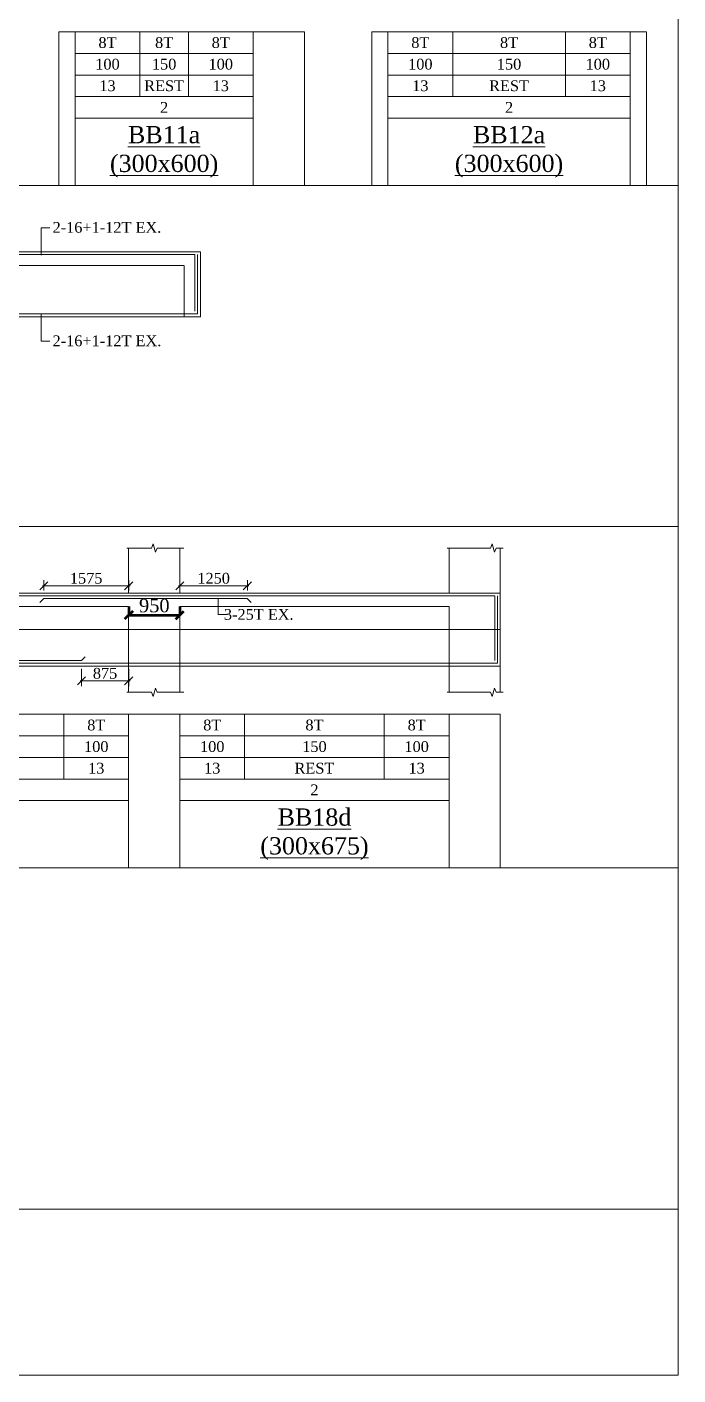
# Model space of a CAD drawing. Header units: inches. Extents: x 11017527 to 11245450, y -2821070 to -2693013.
# Drawn here: x 11103031 to 11115102, y -2740705 to -2715721 of the extents above; entities that cross this region are included whole.
import ezdxf
from ezdxf.enums import TextEntityAlignment as Align

# ---------------------------------------------------------------- set-up
doc = ezdxf.new("R2010")
doc.units = ezdxf.units.IN
doc.header["$LTSCALE"] = 0.5
doc.header["$MEASUREMENT"] = 0
doc.linetypes.add('HIDDEN', pattern=[9.525, 6.35, -3.175])
doc.layers.get('0').update_dxf_attribs({"lineweight": 0})
for name, color, linetype, lineweight in [('ARCHITECTURE   (comments)', 1, 'Continuous', 53), ('S-CUT OUT LINE', 9, 'Continuous', 9), ('S-DIM L.S.', 4, 'Continuous', 9), ('S-L.S.SECTION', 5, 'Continuous', 9), ('S-L.S.SLAB LINE', 8, 'HIDDEN', 5), ('S-L.S.STEEL', 6, 'Continuous', 15), ('S-SECTION MARK', 7, 'Continuous', 0), ('S-SHEET', 251, 'Continuous', 0), ('S-TEXT', 7, 'Continuous', 0), ('S-TEXT L.S. BEAM NO.', 30, 'Continuous', 5), ('S-TEXT. L.S.', 7, 'Continuous', 13)]:
    doc.layers.add(name, color=color, linetype=linetype, lineweight=lineweight)
doc.styles.add('135', font='arial.ttf', dxfattribs={"width": 0.8, "height": 135})
doc.styles.get("Standard").update_dxf_attribs({"font": 'times.ttf'})
doc.styles.add('TEXT', font='times.ttf')
doc.dimstyles.new('75', dxfattribs={"dimtxt": 135, "dimasz": 90, "dimexe": 0.1, "dimexo": 0.03, "dimgap": 0.09, "dimtad": 1, "dimdec": 0, "dimzin": 0, "dimdsep": 46, "dimtxsty": '135', "dimblk": 'ARCHTICK', "dimcen": 0.09, "dimclrd": 256, "dimclre": 256, "dimclrt": 256, "dimadec": 0, "dimazin": 0, "dimtfac": 1, "dimtdec": 0, "dimtofl": 0, "dimtmove": 1, "dimatfit": 3, "dimldrblk": 'DOTSMALL', "dimfxl": 1, "dimtolj": 1, "dimtzin": 0, "dimlwd": -1, "dimlwe": -1, "dimarcsym": 0})
doc.dimstyles.new('DIM FOOTING', dxfattribs={"dimtxt": 250, "dimasz": 150, "dimexe": 0.18, "dimexo": 0.0625, "dimgap": 50, "dimtad": 1, "dimtoh": 1, "dimdec": 0, "dimzin": 0, "dimdsep": 46, "dimtxsty": 'Standard', "dimblk": 'OBLIQUE', "dimcen": 0.09, "dimclrd": 256, "dimclre": 256, "dimclrt": 256, "dimadec": 0, "dimazin": 0, "dimtfac": 1, "dimtdec": 0, "dimtofl": 0, "dimtmove": 0, "dimatfit": 3, "dimfxl": 1, "dimtolj": 1, "dimtzin": 0, "dimlwd": -1, "dimlwe": -1, "dimarcsym": 0})
doc.dimstyles.new('SETU_1', dxfattribs={"dimtxt": 200, "dimasz": 150, "dimexe": 100, "dimexo": 50, "dimgap": 35, "dimtad": 1, "dimdec": 0, "dimzin": 0, "dimdsep": 46, "dimtxsty": 'Standard', "dimblk": 'OBLIQUE', "dimcen": 150, "dimdle": 25, "dimclrd": 4, "dimclre": 7, "dimclrt": 256, "dimadec": 0, "dimazin": 0, "dimtfac": 1, "dimtdec": 0, "dimtofl": 0, "dimtmove": 1, "dimatfit": 3, "dimfxl": 1, "dimtolj": 1, "dimtzin": 0, "dimlwd": -1, "dimlwe": 5, "dimarcsym": 1})

# ---------------------------------------------------------------- blocks, each defined once
blk = doc.blocks.new('_ArchTick')
at = {"color": 0, "linetype": 'ByBlock', "const_width": 0.15}
blk.add_lwpolyline([(-0.5, -0.5), (0.5, 0.5)], dxfattribs=at)
blk = doc.blocks.new('_Oblique')
at = {"color": 0, "linetype": 'ByBlock', "lineweight": -2}
blk.add_line((-0.5, -0.5), (0.5, 0.5), dxfattribs=at)
blk = doc.blocks.new('*D639')
at = {"layer": 'S-DIM L.S.', "color": 7, "lineweight": 5, "transparency": 16777216}
for p, q in [((11105867, -2726165), (11105867, -2725977)), ((11107117, -2726165), (11107117, -2725977))]:
    blk.add_line(p, q, dxfattribs=at)
at = {"layer": 'S-DIM L.S.', "color": 7, "transparency": 16777216}
blk.add_line((11105842, -2726077), (11107142, -2726077), dxfattribs=at)
at = {"layer": 'S-DIM L.S.', "color": 7, "transparency": 16777216, "xscale": 150, "yscale": 150, "zscale": 150, "rotation": 180}
blk.add_blockref('_Oblique', (11105867, -2726077), dxfattribs=at)
at = {"layer": 'S-DIM L.S.', "color": 7, "transparency": 16777216, "xscale": 150, "yscale": 150, "zscale": 150}
blk.add_blockref('_Oblique', (11107117, -2726077), dxfattribs=at)
at = {"layer": 'S-DIM L.S.', "transparency": 16777216, "insert": (11106492, -2725940), "char_height": 200, "attachment_point": 5, "style": 'TEXT'}
blk.add_mtext('\\A1;1250', dxfattribs=at)
blk = doc.blocks.new('*D642')
at = {"layer": 'S-DIM L.S.', "color": 7, "lineweight": 5, "transparency": 16777216}
for p, q in [((11103342, -2726165), (11103342, -2725977)), ((11104917, -2726165), (11104917, -2725977))]:
    blk.add_line(p, q, dxfattribs=at)
at = {"layer": 'S-DIM L.S.', "color": 7, "transparency": 16777216}
blk.add_line((11104942, -2726077), (11103317, -2726077), dxfattribs=at)
at = {"layer": 'S-DIM L.S.', "color": 7, "transparency": 16777216, "xscale": 150, "yscale": 150, "zscale": 150, "rotation": 180}
blk.add_blockref('_Oblique', (11103342, -2726077), dxfattribs=at)
at = {"layer": 'S-DIM L.S.', "color": 7, "transparency": 16777216, "xscale": 150, "yscale": 150, "zscale": 150}
blk.add_blockref('_Oblique', (11104917, -2726077), dxfattribs=at)
at = {"layer": 'S-DIM L.S.', "transparency": 16777216, "insert": (11104129, -2725940), "char_height": 200, "attachment_point": 5, "style": 'TEXT'}
blk.add_mtext('\\A1;1575', dxfattribs=at)
blk = doc.blocks.new('*D643')
at = {"layer": 'S-DIM L.S.', "color": 7, "lineweight": 5, "transparency": 16777216}
for p, q in [((11104042, -2727615), (11104042, -2727939)), ((11104917, -2727615), (11104917, -2727939))]:
    blk.add_line(p, q, dxfattribs=at)
at = {"layer": 'S-DIM L.S.', "color": 7, "transparency": 16777216}
blk.add_line((11104942, -2727839), (11104017, -2727839), dxfattribs=at)
at = {"layer": 'S-DIM L.S.', "color": 7, "transparency": 16777216, "xscale": 150, "yscale": 150, "zscale": 150, "rotation": 180}
blk.add_blockref('_Oblique', (11104042, -2727839), dxfattribs=at)
at = {"layer": 'S-DIM L.S.', "color": 7, "transparency": 16777216, "xscale": 150, "yscale": 150, "zscale": 150}
blk.add_blockref('_Oblique', (11104917, -2727839), dxfattribs=at)
at = {"layer": 'S-DIM L.S.', "transparency": 16777216, "insert": (11104479, -2727702), "char_height": 200, "attachment_point": 5, "style": 'TEXT'}
blk.add_mtext('\\A1;875', dxfattribs=at)
blk = doc.blocks.new('*D683')
at = {"layer": 'ARCHITECTURE   (comments)', "transparency": 16777216}
for p, q in [((11104917, -2726465), (11104917, -2726624)), ((11105867, -2726465), (11105867, -2726624)), ((11104917, -2726624), (11105867, -2726624))]:
    blk.add_line(p, q, dxfattribs=at)
at = {"layer": 'ARCHITECTURE   (comments)', "transparency": 16777216, "xscale": 150, "yscale": 150, "zscale": 150, "rotation": 180}
blk.add_blockref('_Oblique', (11104917, -2726624), dxfattribs=at)
at = {"layer": 'ARCHITECTURE   (comments)', "transparency": 16777216, "xscale": 150, "yscale": 150, "zscale": 150}
blk.add_blockref('_Oblique', (11105867, -2726624), dxfattribs=at)
at = {"layer": 'ARCHITECTURE   (comments)', "transparency": 16777216, "insert": (11105392, -2726446), "char_height": 250, "attachment_point": 5}
blk.add_mtext('\\A1;950', dxfattribs=at)

msp = doc.modelspace()

# ---------------------------------------------------------------- linework, layer by layer
at = {"layer": 'S-CUT OUT LINE'}
for points, elevation in [([(11105941.685, -2725378.315), (11105445.033, -2725378.308), (11105417.062, -2725455.155), (11105370.386, -2725301.46), (11105342.415, -2725378.308), (11104884.166, -2725378.308)], -0.018), ([(11111862.018, -2725378.308), (11111728.553, -2725378.308), (11111700.582, -2725455.155), (11111653.905, -2725301.46), (11111625.935, -2725378.308), (11110824.162, -2725378.308)], -0.001), ([(11105941.685, -2728051.084), (11105445.033, -2728051.077), (11105417.062, -2727974.229), (11105370.386, -2728127.925), (11105342.415, -2728051.077), (11104884.166, -2728051.077)], -0.018), ([(11111862.018, -2728051.077), (11111728.553, -2728051.077), (11111700.582, -2727974.229), (11111653.905, -2728127.925), (11111625.935, -2728051.077), (11110824.162, -2728051.077)], -0.001)]:
    msp.add_lwpolyline(points, dxfattribs=dict(at, elevation=elevation))
at = {"layer": 'S-L.S.SECTION', "color": 5}
for p, q in [((11101745.649, -2719891.021, 0.076), (11106245.649, -2719890.974, 0.064)), ((11106245.649, -2721090.926, 0.076), (11106245.649, -2719890.974, 0.064)), ((11102045.649, -2721090.969, 0.087), (11106245.649, -2721090.926, 0.076)), ((11111806.685, -2726214.692, -0.02), (11097716.685, -2726214.692, -0.001)), ((11111806.685, -2727564.685, 0.047), (11111806.685, -2726214.692, -0.004)), ((11111806.685, -2727564.685, 0.031), (11097716.685, -2727564.685, 0.049))]:
    msp.add_line(p, q, dxfattribs=at)
at = {"layer": 'S-L.S.SECTION', "color": 1}
for p, q in [((11104916.685, -2726214.692, -0.004), (11104916.685, -2725378.308, -0.004)), ((11105866.685, -2725378.315, -0.008), (11105866.685, -2726214.7, -0.008)), ((11110856.685, -2725378.308, -0.004), (11110856.685, -2726214.692, -0.004)), ((11111806.685, -2726214.692, -0.004), (11111806.685, -2725378.308, -0.004)), ((11104916.685, -2727564.685, 0.047), (11104916.685, -2728051.077, -0.004)), ((11105866.685, -2727564.692, 0.042), (11105866.685, -2728051.084, -0.008)), ((11110856.685, -2727564.685, 0.047), (11110856.685, -2728051.077, -0.004)), ((11111806.685, -2727564.685, 0.047), (11111806.685, -2728051.077, -0.004))]:
    msp.add_line(p, q, dxfattribs=at)
at = {"layer": 'S-L.S.SLAB LINE', "linetype": 'HIDDEN', "ltscale": 0.8}
for p, q in [((11102045.649, -2720141.022, 0.084), (11105945.649, -2720140.978, 0.098)), ((11105945.649, -2720140.978, 0.084), (11105945.649, -2721090.926, 0.093)), ((11104916.685, -2726464.7, -0.011), (11101973.685, -2726464.703, -0.001)), ((11104916.685, -2727564.685, 0.047), (11104916.685, -2726464.7, 0.005)), ((11110856.681, -2726464.694, -0.031), (11105866.685, -2726464.699, -0.014)), ((11105866.685, -2726464.699, -0.016), (11105866.685, -2727564.692, 0.025)), ((11110856.681, -2727564.685, 0.047), (11110856.681, -2726464.694, 0.006))]:
    msp.add_line(p, q, dxfattribs=at)
at = {"layer": 'S-L.S.STEEL', "color": 1}
for p, q in [((11101845.649, -2719941.021, 0.076), (11106145.649, -2719940.974, 0.064)), ((11106145.649, -2720990.926, 0.076), (11106145.649, -2719940.974, 0.064)), ((11106195.649, -2721040.926, 0.076), (11106195.649, -2719940.974, 0.064)), ((11101239.268, -2721040.978, 0.09), (11106195.649, -2721040.926, 0.076)), ((11111706.685, -2726264.692, -0.02), (11097816.685, -2726264.692, -0.001)), ((11111706.685, -2727464.685, 0.047), (11111706.685, -2726264.692, -0.004)), ((11111756.685, -2727514.685, 0.047), (11111756.685, -2726264.692, -0.004)), ((11111806.685, -2726889.692, -0.02), (11097716.685, -2726889.692, -0.001)), ((11111756.685, -2727514.685, 0.031), (11097766.685, -2727514.685, 0.049))]:
    msp.add_line(p, q, dxfattribs=at)
at = {"layer": 'S-L.S.STEEL'}
for p, q in [((11103341.685, -2726314.692, 0.055), (11103270.684, -2726385.694, 0.055)), ((11107116.685, -2726314.699, -0.022), (11103341.685, -2726314.692, 0)), ((11107116.685, -2726314.699, -0.009), (11107187.694, -2726385.708, -0.009)), ((11099541.685, -2727464.685, 0.022), (11104041.685, -2727464.685, 0.045)), ((11104041.685, -2727464.685, 0.046), (11104112.7, -2727393.669, 0.046))]:
    msp.add_line(p, q, dxfattribs=at)
at = {"layer": 'S-SHEET'}
for p, q in [((11108174.039, -2715812.234, 0.109), (11103624.039, -2715812.234, 0.109)), ((11103624.039, -2715812.234, 0.092), (11103624.039, -2718658.021, 0.092)), ((11103924.039, -2715812.232, 0.108), (11103924.039, -2718658.019, 0.108)), ((11105124.039, -2715812.232, 0.108), (11105124.039, -2717012.247, 0.108)), ((11106024.039, -2715812.234, 0.079), (11106024.039, -2717012.219, 0.079)), ((11107224.039, -2715812.234, 0.079), (11107224.039, -2718658.021, 0.079)), ((11108174.039, -2715812.234, 0.098), (11108174.039, -2718658.021, 0.098)), ((11114514.039, -2715812.234, 0.109), (11109424.039, -2715812.234, 0.109)), ((11109424.039, -2715812.234, 0.092), (11109424.039, -2718658.021, 0.092)), ((11109724.039, -2715812.234, 0.109), (11109724.039, -2718658.021, 0.109)), ((11110924.039, -2715812.234, 0.109), (11110924.039, -2717012.249, 0.109)), ((11113014.039, -2715812.234, 0.109), (11113014.039, -2717012.219, 0.109)), ((11114214.039, -2715812.234, 0.109), (11114214.039, -2718658.021, 0.109)), ((11114514.039, -2715812.234, 0.098), (11114514.039, -2718658.021, 0.098)), ((11107224.039, -2716212.234, 0.088), (11103924.039, -2716212.232, 0.108)), ((11114214.039, -2716212.234, 0.119), (11109724.039, -2716212.234, 0.109)), ((11107224.039, -2716612.234, 0.088), (11103924.039, -2716612.232, 0.108)), ((11114214.039, -2716612.234, 0.119), (11109724.039, -2716612.234, 0.109)), ((11107224.039, -2717012.234, 0.088), (11103924.039, -2717012.232, 0.108)), ((11114214.039, -2717012.234, 0.119), (11109724.039, -2717012.234, 0.109)), ((11107224.039, -2717412.234, 0.088), (11103924.039, -2717412.232, 0.108)), ((11114214.039, -2717412.234, 0.119), (11109724.039, -2717412.234, 0.109)), ((11057421.852, -2718657.96, 0.001), (11115101.842, -2718657.96, 0.001)), ((11108174.039, -2718658.021, 0.109), (11103624.039, -2718658.021, 0.109)), ((11114514.039, -2718658.021, 0.109), (11109424.039, -2718658.021, 0.109)), ((11057421.852, -2724981.72, 0.003), (11115101.842, -2724981.72, 0.003)), ((11111806.132, -2728459.692, -0.021), (11097716.132, -2728459.692, -0.001)), ((11103716.132, -2728459.631, -0.021), (11103716.132, -2729659.646, -0.021)), ((11104916.132, -2728459.692, -0.021), (11104916.132, -2731305.48, -0.021)), ((11105866.132, -2728459.7, -0.021), (11105866.132, -2731305.487, -0.021)), ((11107066.132, -2728459.631, -0.021), (11107066.132, -2729659.646, -0.021)), ((11109656.132, -2728459.631, -0.021), (11109656.132, -2729659.646, -0.021)), ((11110856.132, -2728459.692, -0.021), (11110856.132, -2731305.48, -0.021)), ((11111806.132, -2728459.692, -0.021), (11111806.132, -2731305.48, -0.021)), ((11104916.132, -2728859.692, -0.004), (11098666.132, -2728859.692, -0.01)), ((11110856.132, -2728859.692, -0.003), (11105866.132, -2728859.7, -0.009)), ((11104916.132, -2729259.692, -0.004), (11098666.132, -2729259.692, -0.01)), ((11110856.132, -2729259.692, -0.003), (11105866.132, -2729259.7, -0.009)), ((11104916.132, -2729659.692, -0.004), (11098666.132, -2729659.692, -0.01)), ((11110856.132, -2729659.692, -0.003), (11105866.132, -2729659.7, -0.009)), ((11104916.132, -2730059.692, -0.004), (11098666.132, -2730059.692, -0.01)), ((11110856.132, -2730059.692, -0.003), (11105866.132, -2730059.7, -0.009)), ((11057421.852, -2731305.48, 0.004), (11115101.842, -2731305.48, 0.004)), ((11111806.132, -2731305.48, -0.021), (11097716.132, -2731305.48, -0.001)), ((11057421.852, -2737629.24, 0.006), (11115101.842, -2737629.24, 0.006)), ((11057421.852, -2740705.393, -0.007), (11115101.842, -2740705.393, -0.007))]:
    msp.add_line(p, q, dxfattribs=at)
msp.add_lwpolyline([(11115101.842, -2740705.393), (11057421.852, -2740705.393), (11057421.852, -2693362.917), (11115101.842, -2693362.917)], close=True, dxfattribs=at)

# ---------------------------------------------------------------- texts
at = {"layer": 'S-TEXT', "char_height": 200, "attachment_point": 5, "style": 'TEXT'}
for s, insert, width in [('8T', (11104524.039, -2716012.241, 0.108), 1200), ('8T', (11105574.208, -2716012.242, 0.093), 899.66317), ('8T', (11106624.039, -2716012.243, 0.078), 1200), ('8T', (11110324.039, -2716012.243, 0.109), 1200), ('8T', (11111969.039, -2716012.219, 0.115), 2090), ('8T', (11113614.039, -2716012.243, 0.109), 1200), ('\\pxt9.000002;100', (11104524.039, -2716412.241, 0.109), 1200), ('\\pxt9.000002;150', (11105574.208, -2716412.241, 0.103), 899.66317), ('\\pxt9.000002;100', (11106624.039, -2716412.243, 0.079), 1200), ('\\pxt9.000002;100', (11110324.039, -2716412.243, 0.11), 1200), ('\\pxt9.000002;150', (11111969.039, -2716412.211, 0.124), 2090), ('\\pxt9.000002;100', (11113614.039, -2716412.243, 0.11), 1200), ('13', (11104524.039, -2716812.241, 0.109), 1200), ('REST', (11105574.208, -2716812.241, 0.104), 899.66317), ('13', (11106624.039, -2716812.243, 0.079), 1200), ('13', (11110324.039, -2716812.243, 0.11), 1200), ('REST', (11111969.039, -2716812.211, 0.125), 2090), ('13', (11113614.039, -2716812.243, 0.11), 1200), ('2', (11105574.039, -2717212.219, 0.097), 3300), ('2', (11111969.039, -2717212.195, 0.122), 4490), ('8T', (11104316.132, -2728659.64, -0.021), 1200), ('8T', (11106466.132, -2728659.64, -0.021), 1200), ('8T', (11108361.132, -2728659.626, -0.019), 2590), ('8T', (11110256.132, -2728659.64, -0.021), 1200), ('\\pxt9.000002;100', (11104316.132, -2729059.64, -0.021), 1200), ('\\pxt9.000002;100', (11106466.132, -2729059.64, -0.021), 1200), ('\\pxt9.000002;150', (11108361.132, -2729059.642, -0.015), 2590), ('\\pxt9.000002;100', (11110256.132, -2729059.64, -0.021), 1200), ('13', (11104316.132, -2729459.64, -0.02), 1200), ('13', (11106466.132, -2729459.64, -0.02), 1200), ('REST', (11108361.132, -2729459.678, -0.013), 2590), ('13', (11110256.132, -2729459.64, -0.02), 1200), ('2', (11108361.132, -2729859.677, -0.008), 4990)]:
    msp.add_mtext(s, dxfattribs=dict(at, insert=insert, width=width))
at = {"layer": 'S-TEXT L.S. BEAM NO.', "linetype": 'ByBlock', "char_height": 319.2745, "attachment_point": 5, "style": 'TEXT'}
for s, insert, width in [('{\\LBB11a\\P(300x600)}', (11105574.039, -2718035.111, 0.11), 3300), ('{\\LBB12a\\P(300x600)}', (11111969.039, -2718035.113, 0.112), 4490), ('{\\LBB18d\\P(300x675)}', (11108361.132, -2730682.517, -0.015), 4990)]:
    msp.add_mtext(s, dxfattribs=dict(at, insert=insert, width=width))
at = {"layer": 'S-TEXT. L.S.', "style": 'TEXT'}
for p in [(11103506.079, -2719535.145, 0.047), (11103506.079, -2721637.774, 0.047)]:
    msp.add_text('2-16+1-12T EX.', height=200, dxfattribs=at).set_placement(p)
msp.add_text('3-25T EX.', height=200, dxfattribs=at).set_placement((11107328.363, -2726708.111, -0.05), align=Align.CENTER)

# ---------------------------------------------------------------- dimensions: what is measured, and where the dimension line sits
at = {"layer": 'ARCHITECTURE   (comments)'}
dim = msp.add_linear_dim(base=(11105866.685, -2726624), p1=(11104916.685, -2726464.7, 0.005), p2=(11105866.685, -2726464.7, -0.016), dimstyle='DIM FOOTING', override={"dimarcsym": 1}, dxfattribs=at)
dim.commit()
dim.dimension.update_dxf_attribs({"geometry": '*D683', "text_midpoint": (11105391.685, -2726446.477)})
at = {"layer": 'S-DIM L.S.'}
dim = msp.add_linear_dim(base=(11103341.692, -2726076.533, -0.004), p1=(11104916.685, -2726214.685, -0.004), p2=(11103341.692, -2726214.685, 0.055), angle=180, dimstyle='SETU_1', override={"dimtxsty": 'TEXT', "dimblk": 'Oblique', "dimclrd": 7, "dimarcsym": 1}, dxfattribs=at)
dim.commit()
dim.dimension.update_dxf_attribs({"geometry": '*D642', "text_midpoint": (11104129.189, -2725939.515, -0.004)})
dim = msp.add_linear_dim(base=(11107116.685, -2726076.548, 0.025), p1=(11105866.685, -2726214.7, 0.009), p2=(11107116.685, -2726214.699, -0.009), dimstyle='SETU_1', override={"dimtxsty": 'TEXT', "dimblk": 'Oblique', "dimclrd": 7, "dimarcsym": 1}, dxfattribs=at)
dim.commit()
dim.dimension.update_dxf_attribs({"geometry": '*D639', "text_midpoint": (11106491.685, -2725939.817, 0.025)})
dim = msp.add_linear_dim(base=(11104041.692, -2727839.415, 0.047), p1=(11104916.685, -2727564.678, 0.047), p2=(11104041.692, -2727564.678, 0.046), angle=180, dimstyle='SETU_1', override={"dimtxsty": 'TEXT', "dimblk": 'Oblique', "dimclrd": 7, "dimarcsym": 1}, dxfattribs=at)
dim.commit()
dim.dimension.update_dxf_attribs({"geometry": '*D643', "text_midpoint": (11104479.188, -2727839.415, 0.047), "dimtype": 160})

# ---------------------------------------------------------------- leaders
at = {"layer": 'S-SECTION MARK'}
for points in [[(11103294.235, -2719941.021, 0.076), (11103294.235, -2719443.032, 0.076), (11103455.736, -2719443.032, 0.076)], [(11103294.235, -2721040.973, 0.076), (11103294.235, -2721545.66, 0.076), (11103455.736, -2721545.66, 0.076)], [(11106579.019, -2726314.722, -0.021), (11106579.019, -2726611.998, -0.021), (11106740.52, -2726611.998, -0.021)]]:
    msp.add_leader(points, dimstyle='75', override={"dimasz": 100, "dimclrd": 7}, dxfattribs=at)

doc.saveas('drawing.dxf')
